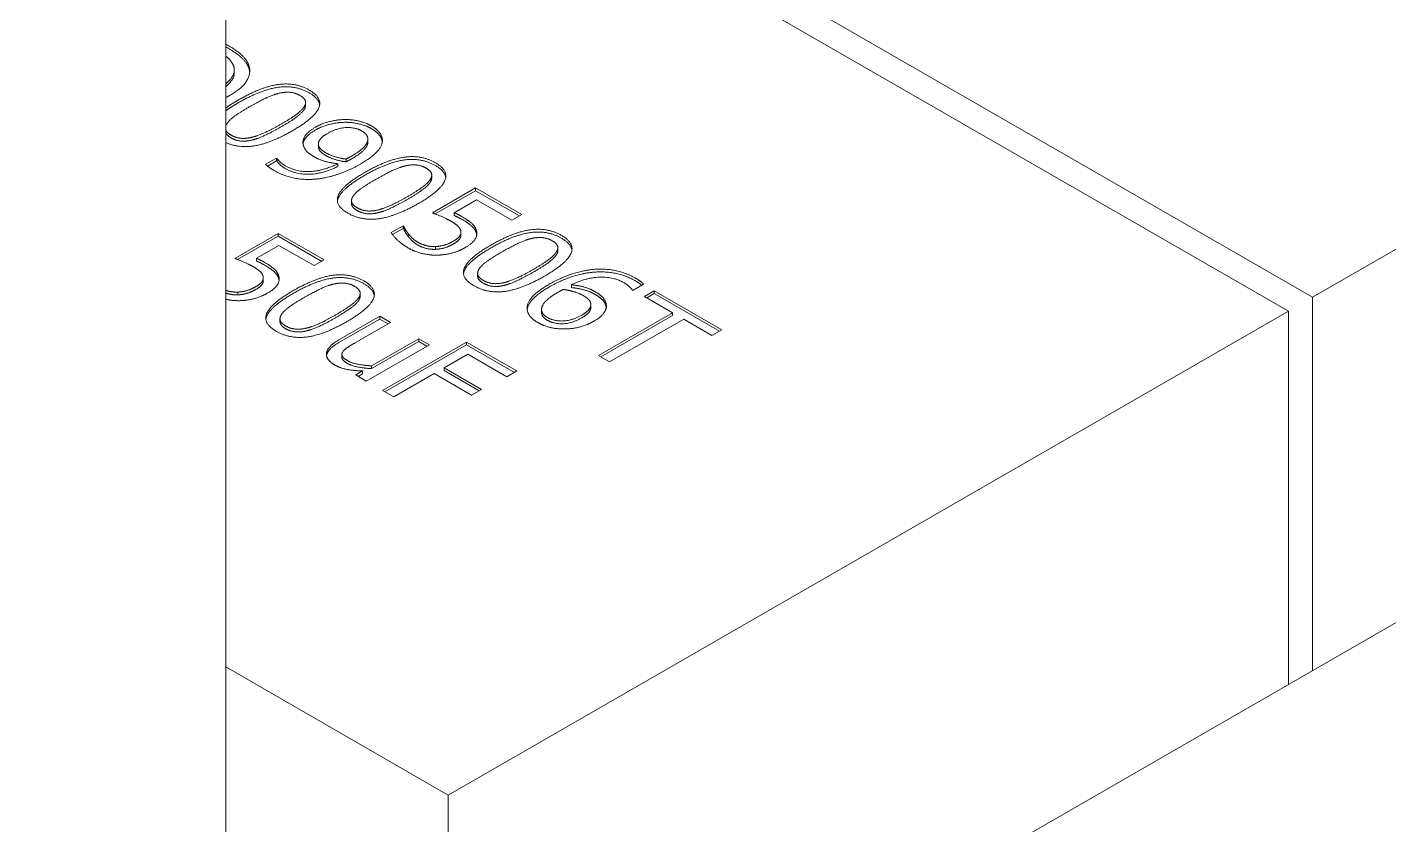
# Model space of a CAD drawing. Header units: millimetres. Extents: x 0 to 8410, y 0 to 5940.
# Drawn here: x 6881.33 to 6921.43, y 4891.87 to 4915.36 of the extents above; entities that cross this region are included whole.
import ezdxf

# ---------------------------------------------------------------- set-up
doc = ezdxf.new("R2010")
doc.units = ezdxf.units.MM
doc.header["$LTSCALE"] = 10
doc.layers.add('가시적인 것(ISO)', color=3, linetype='Continuous', lineweight=5, true_color=0x00ff00)
doc.layers.add('해치(ISO)', color=7, linetype='Continuous', lineweight=5)

msp = doc.modelspace()

# ---------------------------------------------------------------- hatches: boundary and pattern name
at = {"layer": '해치(ISO)'}
h = msp.add_hatch(dxfattribs=at)
h.set_pattern_fill('ANSI31', color=256, scale=254, angle=75, style=0)
h.set_pattern_definition([(119.99998, (0, 0), (-27.49631, -15.87499), [])])
edge = h.paths.add_edge_path()
edge.add_line((7404.266, 4779.834), (7404.266, 4781.463))
edge.add_line((7404.266, 4781.463), (7404.266, 4781.939))
edge.add_line((7404.266, 4781.939), (7404.266, 4785.699))
edge.add_line((7404.266, 4785.699), (7404.266, 4786.359))
edge.add_line((7404.266, 4786.359), (7404.266, 4792.156))
edge.add_line((7404.266, 4792.156), (7404.266, 4792.172))
edge.add_line((7404.266, 4792.172), (7404.266, 4792.297))
edge.add_line((7404.266, 4792.297), (7404.266, 4796.599))
edge.add_line((7404.266, 4796.599), (7404.266, 4801.485))
edge.add_line((7404.266, 4801.485), (7404.266, 4808.841))
edge.add_line((7404.266, 4808.841), (7404.266, 4812.536))
edge.add_line((7404.266, 4812.536), (7403.364, 4813.055))
edge.add_line((7403.364, 4813.055), (7401.607, 4814.067))
edge.add_line((7401.607, 4814.067), (7401.098, 4814.36))
edge.add_line((7401.098, 4814.36), (7399.485, 4815.289))
edge.add_line((7399.485, 4815.289), (7381.652, 4825.558))
edge.add_line((7381.652, 4825.558), (7377.402, 4828.006))
edge.add_line((7377.402, 4828.006), (7375.982, 4828.824))
edge.add_line((7375.982, 4828.824), (7375.982, 4827.189))
edge.add_ellipse((7378.103, 4825.967), major_axis=(1.497, -2.6), ratio=0.578093, start_angle=225.1108, end_angle=315.1108)
edge.add_line((7378.103, 4823.514), (7397.549, 4812.316))
edge.add_ellipse((7397.549, 4808.637), major_axis=(2.246, -3.9), ratio=0.578093, start_angle=45.1108, end_angle=135.1108, ccw=False)
edge.add_line((7400.731, 4806.805), (7400.731, 4784.323))
edge.add_ellipse((7402.852, 4783.101), major_axis=(1.497, -2.6), ratio=0.578093, start_angle=225.1108, end_angle=315.1108)
edge.add_line((7402.852, 4780.648), (7404.266, 4779.834))
edge = h.paths.add_edge_path()
edge.add_line((6488.28, 5307.315), (6489.694, 5306.501))
edge.add_ellipse((6489.694, 5308.954), major_axis=(1.497, -2.6), ratio=0.578093, start_angle=315.1108, end_angle=405.1108)
edge.add_line((6491.816, 5307.732), (6491.816, 5330.214))
edge.add_ellipse((6494.998, 5328.382), major_axis=(-2.246, 3.9), ratio=0.578093, start_angle=315.1108, end_angle=405.1108, ccw=False)
edge.add_line((6494.998, 5332.061), (6514.443, 5320.863))
edge.add_ellipse((6514.443, 5323.316), major_axis=(1.497, -2.6), ratio=0.578093, start_angle=315.1108, end_angle=405.1108)
edge.add_line((6516.564, 5322.094), (6516.564, 5323.729))
edge.add_line((6516.564, 5323.729), (6498.559, 5334.098))
edge.add_line((6498.559, 5334.098), (6498.547, 5334.105))
edge.add_line((6498.547, 5334.105), (6488.28, 5340.017))
edge.add_line((6488.28, 5340.017), (6488.28, 5307.315))

# ---------------------------------------------------------------- linework, layer by layer
at = {"layer": '가시적인 것(ISO)'}
for p, q in [((6887.176, 3452.778), (6887.176, 5110.308)), ((6887.176, 4925.841), (6919.183, 4907.41)), ((6918.476, 4907.003), (6887.176, 4925.027)), ((6919.183, 4907.41), (6943.932, 4921.662)), ((6887.425, 4914.1), (6887.425, 4914.018)), ((6889.525, 4913.141), (6889.525, 4913.059)), ((6889.904, 4911.923), (6889.904, 4911.842)), ((6891.357, 4912.041), (6891.357, 4911.959)), ((6891.359, 4912.067), (6891.359, 4911.985)), ((6888.349, 4911.323), (6888.668, 4911.507)), ((6888.402, 4911.272), (6888.668, 4911.425)), ((6888.668, 4911.507), (6888.684, 4911.497)), ((6888.668, 4911.507), (6888.668, 4911.425)), ((6888.668, 4911.425), (6888.684, 4911.416)), ((6888.684, 4911.497), (6888.684, 4911.416)), ((6890.716, 4911.478), (6890.716, 4911.396)), ((6890.475, 4911.341), (6890.475, 4911.26)), ((6893.24, 4911.002), (6893.24, 4910.92)), ((6893.259, 4909.893), (6894.534, 4910.628)), ((6894.534, 4910.628), (6895.892, 4909.846)), ((6894.534, 4910.628), (6894.534, 4910.546)), ((6890.878, 4910.253), (6890.878, 4910.172)), ((6893.344, 4909.86), (6894.534, 4910.546)), ((6894.562, 4910.277), (6893.902, 4909.897)), ((6894.534, 4910.546), (6895.821, 4909.805)), ((6895.601, 4909.678), (6894.562, 4910.277)), ((6893.902, 4909.897), (6893.902, 4909.815)), ((6895.892, 4909.846), (6895.601, 4909.678)), ((6892.045, 4909.312), (6892.396, 4909.514)), ((6892.085, 4909.253), (6892.396, 4909.433)), ((6892.396, 4909.514), (6892.42, 4909.5)), ((6892.396, 4909.514), (6892.396, 4909.433)), ((6892.396, 4909.433), (6892.42, 4909.419)), ((6892.42, 4909.5), (6892.42, 4909.419)), ((6887.437, 4908.552), (6888.713, 4909.287)), ((6887.522, 4908.52), (6888.713, 4909.205)), ((6888.713, 4909.287), (6890.07, 4908.505)), ((6888.713, 4909.287), (6888.713, 4909.205)), ((6888.713, 4909.205), (6889.999, 4908.464)), ((6892.555, 4909.271), (6892.555, 4909.189)), ((6894.101, 4909.318), (6894.101, 4909.236)), ((6888.741, 4908.936), (6888.081, 4908.556)), ((6889.78, 4908.338), (6888.741, 4908.936)), ((6893.353, 4908.901), (6893.353, 4908.819)), ((6896.954, 4908.863), (6896.954, 4908.781)), ((6888.081, 4908.556), (6888.081, 4908.474)), ((6890.07, 4908.505), (6889.78, 4908.338)), ((6888.28, 4907.978), (6888.28, 4907.896)), ((6894.592, 4908.114), (6894.592, 4908.033)), ((6899.482, 4907.792), (6899.163, 4907.609)), ((6887.531, 4907.56), (6887.531, 4907.479)), ((6891.132, 4907.523), (6891.132, 4907.441)), ((6897.354, 4907.775), (6897.354, 4907.693)), ((6899.163, 4907.609), (6899.149, 4907.617)), ((6899.502, 4907.43), (6899.795, 4907.598)), ((6900.332, 4906.951), (6899.502, 4907.43)), ((6899.573, 4907.389), (6899.795, 4907.516)), ((6899.795, 4907.598), (6901.784, 4906.453)), ((6899.795, 4907.598), (6899.795, 4907.516)), ((6899.795, 4907.516), (6901.713, 4906.412)), ((6919.183, 4896.416), (6919.183, 4907.41)), ((6893.727, 4892.751), (6918.476, 4907.003)), ((6896.474, 4907.047), (6896.474, 4906.966)), ((6897.927, 4907.193), (6897.927, 4907.111)), ((6918.476, 4896.008), (6918.476, 4907.003)), ((6888.771, 4906.774), (6888.771, 4906.692)), ((6890.508, 4906.154), (6891.713, 4906.848)), ((6890.508, 4906.072), (6891.713, 4906.766)), ((6892.026, 4906.668), (6890.967, 4906.058)), ((6891.713, 4906.848), (6892.026, 4906.668)), ((6891.713, 4906.848), (6891.713, 4906.766)), ((6891.713, 4906.766), (6891.955, 4906.627)), ((6898.15, 4905.695), (6900.332, 4906.951)), ((6898.221, 4905.654), (6900.332, 4906.87)), ((6900.661, 4906.762), (6898.479, 4905.505)), ((6900.332, 4906.951), (6900.332, 4906.87)), ((6901.492, 4906.284), (6900.661, 4906.762)), ((6891.47, 4905.389), (6892.858, 4906.188)), ((6892.858, 4906.188), (6893.171, 4906.008)), ((6892.858, 4906.188), (6892.858, 4906.107)), ((6901.784, 4906.453), (6901.492, 4906.284)), ((6893.171, 4906.008), (6891.314, 4904.939)), ((6891.47, 4905.307), (6892.858, 4906.107)), ((6891.791, 4904.664), (6894.266, 4906.089)), ((6891.862, 4904.623), (6894.266, 4906.007)), ((6892.858, 4906.107), (6893.1, 4905.967)), ((6894.266, 4906.089), (6895.746, 4905.237)), ((6894.266, 4906.089), (6894.266, 4906.007)), ((6894.266, 4906.007), (6895.675, 4905.196)), ((6890.594, 4905.721), (6890.594, 4905.639)), ((6891.47, 4905.389), (6891.47, 4905.307)), ((6894.302, 4905.731), (6893.604, 4905.329)), ((6895.453, 4905.068), (6894.302, 4905.731)), ((6898.479, 4905.505), (6898.15, 4905.695)), ((6891.001, 4905.119), (6891.206, 4905.237)), ((6891.314, 4904.939), (6891.001, 4905.119)), ((6891.072, 4905.078), (6891.206, 4905.155)), ((6891.206, 4905.237), (6891.206, 4905.155)), ((6893.311, 4905.16), (6892.12, 4904.474)), ((6894.414, 4904.525), (6893.311, 4905.16)), ((6893.604, 4905.329), (6894.707, 4904.694)), ((6893.604, 4905.329), (6893.604, 4905.247)), ((6893.604, 4905.247), (6894.636, 4904.653)), ((6895.746, 4905.237), (6895.453, 4905.068)), ((6892.12, 4904.474), (6891.791, 4904.664)), ((6894.707, 4904.694), (6894.414, 4904.525)), ((6928.022, 4901.505), (6903.273, 4887.254)), ((6887.176, 4896.523), (6893.727, 4892.751)), ((6893.727, 4851.873), (6893.727, 4892.751))]:
    msp.add_line(p, q, dxfattribs=at)
for points, knots in [([(6887.176, 4914.865), (6887.512, 4914.67), (6887.802, 4914.385), (6887.85, 4914.251)], [0.023441, 0.023441, 0.023441, 1, 2, 2, 2]), ([(6887.176, 4914.783), (6887.512, 4914.588), (6887.802, 4914.303), (6887.85, 4914.169)], [0.023441, 0.023441, 0.023441, 1, 2, 2, 2]), ([(6887.396, 4914.239), (6887.342, 4914.36), (6887.204, 4914.489), (6887.176, 4914.512)], [0, 0, 0, 1, 1.206899, 1.206899, 1.206899]), ([(6887.176, 4913.699), (6887.299, 4913.796), (6887.469, 4914.066), (6887.396, 4914.239)], [0.4173, 0.4173, 0.4173, 1, 2, 2, 2]), ([(6887.176, 4913.617), (6887.299, 4913.714), (6887.425, 4913.916), (6887.425, 4914.018)], [0.4173, 0.4173, 0.4173, 1, 1.597765, 1.597765, 1.597765]), ([(6889.137, 4912.31), (6888.471, 4911.927), (6887.534, 4911.8), (6887.176, 4911.962)], [0, 0, 0, 1, 1.855625, 1.855625, 1.855625]), ([(6889.451, 4911.926), (6889.462, 4912.004), (6889.601, 4912.209), (6889.819, 4912.335)], [0.409511, 0.409511, 0.409511, 1, 2, 2, 2]), ([(6891.46, 4912.374), (6891.63, 4912.276), (6891.773, 4912.078), (6891.784, 4911.987)], [0, 0, 0, 1, 1.759965, 1.759965, 1.759965]), ([(6890.462, 4910.237), (6890.468, 4910.283), (6890.615, 4910.624), (6891.267, 4911)], [0.837111, 0.837111, 0.837111, 1, 2, 2, 2]), ([(6890.878, 4910.172), (6890.878, 4910.153), (6890.902, 4910.043), (6891.047, 4909.96)], [0.8, 0.8, 0.8, 1, 2, 2, 2]), ([(6893.882, 4908.979), (6894.015, 4909.055), (6894.101, 4909.18), (6894.101, 4909.236)], [0, 0, 0, 1, 1.8, 1.8, 1.8]), ([(6894.176, 4908.098), (6894.183, 4908.144), (6894.33, 4908.485), (6894.981, 4908.861)], [0.837111, 0.837111, 0.837111, 1, 2, 2, 2]), ([(6888.061, 4907.638), (6888.193, 4907.714), (6888.28, 4907.839), (6888.28, 4907.896)], [0, 0, 0, 1, 1.8, 1.8, 1.8]), ([(6894.592, 4908.033), (6894.592, 4908.014), (6894.616, 4907.905), (6894.761, 4907.821)], [0.8, 0.8, 0.8, 1, 2, 2, 2]), ([(6899.235, 4907.892), (6899.318, 4907.844), (6899.408, 4907.78), (6899.429, 4907.762)], [0, 0, 0, 1, 1.403802, 1.403802, 1.403802]), ([(6887.176, 4907.611), (6887.214, 4907.599), (6887.385, 4907.555), (6887.531, 4907.56)], [0.68759, 0.68759, 0.68759, 1, 2, 2, 2]), ([(6887.176, 4907.53), (6887.214, 4907.517), (6887.385, 4907.473), (6887.531, 4907.479)], [0.68759, 0.68759, 0.68759, 1, 2, 2, 2]), ([(6888.355, 4906.757), (6888.361, 4906.804), (6888.508, 4907.145), (6889.16, 4907.52)], [0.837111, 0.837111, 0.837111, 1, 2, 2, 2]), ([(6896.052, 4907.042), (6896.067, 4907.184), (6896.363, 4907.515), (6896.692, 4907.705)], [0.06821, 0.06821, 0.06821, 1, 2, 2, 2]), ([(6897.661, 4906.803), (6897.813, 4906.891), (6897.927, 4907.039), (6897.927, 4907.111)], [0, 0, 0, 1, 1.797468, 1.797468, 1.797468]), ([(6888.771, 4906.692), (6888.771, 4906.673), (6888.795, 4906.564), (6888.939, 4906.481)], [0.8, 0.8, 0.8, 1, 2, 2, 2]), ([(6896.474, 4906.966), (6896.474, 4906.896), (6896.558, 4906.782), (6896.644, 4906.732)], [0.150943, 0.150943, 0.150943, 1, 2, 2, 2]), ([(6890.141, 4905.688), (6890.155, 4905.773), (6890.319, 4905.963), (6890.508, 4906.072)], [0.116779, 0.116779, 0.116779, 1, 2, 2, 2]), ([(6890.594, 4905.639), (6890.594, 4905.61), (6890.642, 4905.526), (6890.764, 4905.455)], [0.515152, 0.515152, 0.515152, 1, 2, 2, 2])]:
    msp.add_open_spline(points, degree=2, knots=knots, dxfattribs=at)
for points in [[(6887.85, 4914.251), (6887.93, 4914.022), (6887.669, 4913.569), (6887.308, 4913.361)], [(6887.85, 4914.169), (6887.873, 4914.102), (6887.879, 4914.036)], [(6887.553, 4913.22), (6888.223, 4913.606), (6889.23, 4913.74), (6889.635, 4913.507)], [(6887.553, 4913.139), (6888.223, 4913.524), (6889.23, 4913.658), (6889.635, 4913.425)], [(6888.73, 4913.411), (6888.554, 4913.367), (6888.132, 4913.166), (6887.89, 4913.026)], [(6889.36, 4913.349), (6889.221, 4913.428), (6888.913, 4913.456), (6888.73, 4913.411)], [(6889.635, 4913.507), (6890.042, 4913.272), (6889.783, 4912.682), (6889.137, 4912.31)], [(6889.635, 4913.425), (6889.914, 4913.264), (6889.941, 4913.075)], [(6887.308, 4913.361), (6887.243, 4913.324), (6887.176, 4913.291)], [(6887.176, 4912.979), (6887.335, 4913.095), (6887.553, 4913.22)], [(6887.176, 4912.897), (6887.335, 4913.013), (6887.553, 4913.139)], [(6887.89, 4913.026), (6887.629, 4912.876), (6887.312, 4912.657), (6887.228, 4912.548)], [(6889.466, 4912.992), (6889.542, 4913.093), (6889.498, 4913.269), (6889.36, 4913.349)], [(6889.466, 4912.91), (6889.525, 4912.989), (6889.525, 4913.059)], [(6888.8, 4912.504), (6889.055, 4912.651), (6889.39, 4912.89), (6889.466, 4912.992)], [(6888.8, 4912.423), (6889.055, 4912.569), (6889.39, 4912.808), (6889.466, 4912.91)], [(6889.819, 4912.417), (6890.01, 4912.526), (6890.451, 4912.637), (6890.674, 4912.641)], [(6890.674, 4912.641), (6890.886, 4912.645), (6891.307, 4912.544), (6891.46, 4912.456)], [(6887.228, 4912.548), (6887.192, 4912.502), (6887.176, 4912.459)], [(6887.176, 4912.33), (6887.208, 4912.252), (6887.332, 4912.181)], [(6887.176, 4912.248), (6887.208, 4912.171), (6887.332, 4912.099)], [(6887.958, 4912.121), (6888.128, 4912.164), (6888.546, 4912.358), (6888.8, 4912.504)], [(6887.958, 4912.039), (6888.128, 4912.082), (6888.546, 4912.276), (6888.8, 4912.423)], [(6889.456, 4911.898), (6889.426, 4912.033), (6889.601, 4912.291), (6889.819, 4912.417)], [(6889.819, 4912.335), (6890.01, 4912.445), (6890.451, 4912.555), (6890.674, 4912.559)], [(6890.17, 4912.231), (6890.014, 4912.141), (6889.891, 4911.978), (6889.907, 4911.885)], [(6891.187, 4912.301), (6890.982, 4912.419), (6890.447, 4912.39), (6890.17, 4912.231)], [(6890.674, 4912.559), (6890.886, 4912.564), (6891.307, 4912.462), (6891.46, 4912.374)], [(6891.357, 4912.041), (6891.365, 4912.129), (6891.275, 4912.25), (6891.187, 4912.301)], [(6891.46, 4912.456), (6891.63, 4912.358), (6891.793, 4912.132), (6891.787, 4912.011)], [(6887.332, 4912.181), (6887.469, 4912.102), (6887.777, 4912.075), (6887.958, 4912.121)], [(6887.332, 4912.099), (6887.469, 4912.021), (6887.777, 4911.993), (6887.958, 4912.039)], [(6889.787, 4911.539), (6889.651, 4911.617), (6889.484, 4911.783), (6889.456, 4911.898)], [(6889.904, 4911.842), (6889.904, 4911.823), (6889.907, 4911.804)], [(6889.907, 4911.885), (6889.919, 4911.818), (6890.044, 4911.707), (6890.136, 4911.654)], [(6889.907, 4911.804), (6889.919, 4911.737), (6890.044, 4911.626), (6890.136, 4911.573)], [(6890.878, 4911.564), (6891.129, 4911.709), (6891.353, 4911.944), (6891.357, 4912.041)], [(6890.878, 4911.483), (6891.129, 4911.627), (6891.353, 4911.862), (6891.357, 4911.959)], [(6891.787, 4912.011), (6891.779, 4911.859), (6891.478, 4911.524), (6891.139, 4911.329)], [(6891.357, 4911.959), (6891.359, 4911.973), (6891.359, 4911.985)], [(6888.684, 4911.497), (6888.702, 4911.459), (6888.836, 4911.333), (6888.927, 4911.281)], [(6888.684, 4911.416), (6888.702, 4911.377), (6888.836, 4911.252), (6888.927, 4911.2)], [(6890.475, 4911.341), (6890.252, 4911.366), (6889.929, 4911.457), (6889.787, 4911.539)], [(6890.136, 4911.654), (6890.242, 4911.593), (6890.561, 4911.495), (6890.716, 4911.478)], [(6890.136, 4911.573), (6890.242, 4911.511), (6890.561, 4911.413), (6890.716, 4911.396)], [(6890.716, 4911.478), (6890.742, 4911.49), (6890.828, 4911.535), (6890.878, 4911.564)], [(6890.716, 4911.396), (6890.742, 4911.409), (6890.828, 4911.454), (6890.878, 4911.483)], [(6891.267, 4911.082), (6891.937, 4911.467), (6892.944, 4911.601), (6893.349, 4911.368)], [(6891.267, 4911), (6891.937, 4911.385), (6892.944, 4911.519), (6893.349, 4911.286)], [(6888.596, 4911.142), (6888.53, 4911.18), (6888.393, 4911.274), (6888.349, 4911.323)], [(6889.827, 4910.887), (6889.492, 4910.859), (6888.889, 4910.973), (6888.596, 4911.142)], [(6888.927, 4911.281), (6889.252, 4911.094), (6890.052, 4911.128), (6890.475, 4911.341)], [(6888.927, 4911.2), (6889.252, 4911.012), (6890.052, 4911.046), (6890.475, 4911.26)], [(6891.139, 4911.329), (6890.832, 4911.152), (6890.144, 4910.915), (6889.827, 4910.887)], [(6890.772, 4909.884), (6890.363, 4910.119), (6890.615, 4910.706), (6891.267, 4911.082)], [(6892.444, 4911.272), (6892.268, 4911.228), (6891.847, 4911.027), (6891.604, 4910.887)], [(6893.074, 4911.21), (6892.936, 4911.289), (6892.627, 4911.317), (6892.444, 4911.272)], [(6893.349, 4911.368), (6893.756, 4911.133), (6893.497, 4910.543), (6892.852, 4910.171)], [(6893.18, 4910.853), (6893.257, 4910.954), (6893.213, 4911.13), (6893.074, 4911.21)], [(6893.349, 4911.286), (6893.628, 4911.125), (6893.655, 4910.936)], [(6891.604, 4910.887), (6891.343, 4910.737), (6891.027, 4910.518), (6890.942, 4910.409)], [(6892.515, 4910.365), (6892.769, 4910.512), (6893.104, 4910.751), (6893.18, 4910.853)], [(6892.515, 4910.284), (6892.769, 4910.43), (6893.104, 4910.669), (6893.18, 4910.771)], [(6893.18, 4910.771), (6893.24, 4910.85), (6893.24, 4910.92)], [(6890.942, 4910.409), (6890.862, 4910.308), (6890.902, 4910.125), (6891.047, 4910.042)], [(6891.672, 4909.982), (6891.843, 4910.025), (6892.26, 4910.219), (6892.515, 4910.365)], [(6891.672, 4909.9), (6891.843, 4909.943), (6892.26, 4910.137), (6892.515, 4910.284)], [(6892.852, 4910.171), (6892.186, 4909.788), (6891.175, 4909.652), (6890.772, 4909.884)], [(6891.047, 4910.042), (6891.183, 4909.964), (6891.492, 4909.936), (6891.672, 4909.982)], [(6891.047, 4909.96), (6891.183, 4909.882), (6891.492, 4909.854), (6891.672, 4909.9)], [(6893.808, 4909.646), (6893.672, 4909.724), (6893.359, 4909.856), (6893.259, 4909.893)], [(6893.902, 4909.897), (6893.971, 4909.867), (6894.093, 4909.803), (6894.141, 4909.775)], [(6893.902, 4909.815), (6893.971, 4909.785), (6894.093, 4909.721), (6894.141, 4909.694)], [(6892.42, 4909.5), (6892.43, 4909.462), (6892.501, 4909.339), (6892.555, 4909.271)], [(6892.42, 4909.419), (6892.43, 4909.381), (6892.501, 4909.257), (6892.555, 4909.189)], [(6894.099, 4909.347), (6894.091, 4909.423), (6893.935, 4909.573), (6893.808, 4909.646)], [(6894.141, 4909.775), (6894.332, 4909.666), (6894.532, 4909.478), (6894.56, 4909.356)], [(6894.141, 4909.694), (6894.332, 4909.584), (6894.532, 4909.397), (6894.56, 4909.274)], [(6894.981, 4908.943), (6895.651, 4909.328), (6896.658, 4909.462), (6897.063, 4909.229)], [(6892.553, 4908.858), (6892.376, 4908.96), (6892.11, 4909.204), (6892.045, 4909.312)], [(6892.555, 4909.271), (6892.619, 4909.194), (6892.743, 4909.079), (6892.846, 4909.02)], [(6892.555, 4909.189), (6892.619, 4909.113), (6892.743, 4908.997), (6892.846, 4908.938)], [(6892.846, 4909.02), (6892.946, 4908.962), (6893.207, 4908.895), (6893.353, 4908.901)], [(6893.353, 4908.901), (6893.489, 4908.908), (6893.75, 4908.984), (6893.882, 4909.06)], [(6893.882, 4909.06), (6894.015, 4909.137), (6894.111, 4909.275), (6894.099, 4909.347)], [(6894.56, 4909.356), (6894.59, 4909.232), (6894.442, 4908.995), (6894.217, 4908.865)], [(6894.56, 4909.274), (6894.564, 4909.259), (6894.566, 4909.244)], [(6894.981, 4908.861), (6895.651, 4909.247), (6896.658, 4909.381), (6897.063, 4909.147)], [(6896.159, 4909.133), (6895.982, 4909.089), (6895.561, 4908.888), (6895.318, 4908.749)], [(6896.789, 4909.071), (6896.65, 4909.15), (6896.341, 4909.178), (6896.159, 4909.133)], [(6897.063, 4909.229), (6897.47, 4908.995), (6897.212, 4908.404), (6896.566, 4908.032)], [(6896.895, 4908.714), (6896.971, 4908.816), (6896.927, 4908.991), (6896.789, 4909.071)], [(6897.063, 4909.147), (6897.343, 4908.986), (6897.369, 4908.797)], [(6893.403, 4908.648), (6893.187, 4908.643), (6892.745, 4908.747), (6892.553, 4908.858)], [(6892.846, 4908.938), (6892.946, 4908.88), (6893.207, 4908.813), (6893.353, 4908.819)], [(6893.353, 4908.819), (6893.489, 4908.826), (6893.75, 4908.902), (6893.882, 4908.979)], [(6894.217, 4908.865), (6894.039, 4908.762), (6893.62, 4908.653), (6893.403, 4908.648)], [(6894.486, 4907.745), (6894.077, 4907.981), (6894.33, 4908.567), (6894.981, 4908.943)], [(6895.318, 4908.749), (6895.058, 4908.598), (6894.741, 4908.379), (6894.657, 4908.27)], [(6896.229, 4908.227), (6896.484, 4908.373), (6896.819, 4908.612), (6896.895, 4908.714)], [(6896.229, 4908.145), (6896.484, 4908.291), (6896.819, 4908.531), (6896.895, 4908.632)], [(6896.895, 4908.632), (6896.954, 4908.711), (6896.954, 4908.781)], [(6887.987, 4908.305), (6887.85, 4908.384), (6887.537, 4908.516), (6887.437, 4908.552)], [(6888.277, 4908.006), (6888.269, 4908.082), (6888.113, 4908.233), (6887.987, 4908.305)], [(6888.081, 4908.556), (6888.149, 4908.526), (6888.271, 4908.462), (6888.319, 4908.435)], [(6888.081, 4908.474), (6888.149, 4908.444), (6888.271, 4908.381), (6888.319, 4908.353)], [(6888.319, 4908.435), (6888.51, 4908.325), (6888.711, 4908.138), (6888.739, 4908.015)], [(6888.319, 4908.353), (6888.51, 4908.243), (6888.711, 4908.056), (6888.739, 4907.934)], [(6894.657, 4908.27), (6894.576, 4908.169), (6894.616, 4907.986), (6894.761, 4907.903)], [(6895.387, 4907.843), (6895.557, 4907.886), (6895.974, 4908.08), (6896.229, 4908.227)], [(6896.692, 4907.786), (6897.015, 4907.972), (6897.667, 4908.195), (6897.998, 4908.227)], [(6897.998, 4908.227), (6898.321, 4908.258), (6898.957, 4908.134), (6899.235, 4907.974)], [(6888.061, 4907.72), (6888.193, 4907.796), (6888.289, 4907.935), (6888.277, 4908.006)], [(6888.739, 4908.015), (6888.769, 4907.892), (6888.62, 4907.654), (6888.396, 4907.525)], [(6888.739, 4907.934), (6888.742, 4907.919), (6888.744, 4907.904)], [(6889.16, 4907.602), (6889.83, 4907.988), (6890.836, 4908.122), (6891.242, 4907.888)], [(6889.16, 4907.52), (6889.83, 4907.906), (6890.836, 4908.04), (6891.242, 4907.807)], [(6890.337, 4907.793), (6890.161, 4907.749), (6889.739, 4907.548), (6889.497, 4907.408)], [(6890.967, 4907.73), (6890.828, 4907.81), (6890.52, 4907.838), (6890.337, 4907.793)], [(6891.242, 4907.888), (6891.649, 4907.654), (6891.39, 4907.064), (6890.744, 4906.692)], [(6891.242, 4907.807), (6891.521, 4907.646), (6891.548, 4907.456)], [(6896.566, 4908.032), (6895.9, 4907.649), (6894.889, 4907.513), (6894.486, 4907.745)], [(6894.761, 4907.903), (6894.897, 4907.825), (6895.206, 4907.797), (6895.387, 4907.843)], [(6894.761, 4907.821), (6894.897, 4907.743), (6895.206, 4907.715), (6895.387, 4907.761)], [(6895.387, 4907.761), (6895.557, 4907.804), (6895.974, 4907.998), (6896.229, 4908.145)], [(6896.692, 4907.705), (6897.015, 4907.891), (6897.667, 4908.114), (6897.998, 4908.145)], [(6898.904, 4907.834), (6898.596, 4908.012), (6897.799, 4907.99), (6897.354, 4907.775)], [(6897.998, 4908.145), (6898.321, 4908.176), (6898.957, 4908.052), (6899.235, 4907.892)], [(6899.149, 4907.617), (6899.127, 4907.657), (6899.001, 4907.778), (6898.904, 4907.834)], [(6899.235, 4907.974), (6899.318, 4907.926), (6899.446, 4907.834), (6899.482, 4907.792)], [(6887.531, 4907.56), (6887.668, 4907.567), (6887.928, 4907.644), (6888.061, 4907.72)], [(6887.531, 4907.479), (6887.668, 4907.486), (6887.928, 4907.562), (6888.061, 4907.638)], [(6888.396, 4907.525), (6888.217, 4907.422), (6887.798, 4907.312), (6887.581, 4907.307)], [(6888.664, 4906.404), (6888.255, 4906.64), (6888.508, 4907.227), (6889.16, 4907.602)], [(6889.497, 4907.408), (6889.236, 4907.258), (6888.919, 4907.038), (6888.835, 4906.93)], [(6891.073, 4907.373), (6891.149, 4907.475), (6891.105, 4907.65), (6890.967, 4907.73)], [(6891.073, 4907.292), (6891.132, 4907.37), (6891.132, 4907.441)], [(6896.05, 4907.103), (6896.056, 4907.254), (6896.363, 4907.597), (6896.692, 4907.786)], [(6896.953, 4907.551), (6896.696, 4907.403), (6896.482, 4907.164), (6896.476, 4907.073)], [(6897.115, 4907.638), (6897.077, 4907.618), (6897.005, 4907.581), (6896.953, 4907.551)], [(6897.693, 4907.462), (6897.577, 4907.529), (6897.288, 4907.614), (6897.115, 4907.638)], [(6897.354, 4907.775), (6897.555, 4907.754), (6897.894, 4907.663), (6898.042, 4907.577)], [(6897.354, 4907.693), (6897.555, 4907.672), (6897.894, 4907.581), (6898.042, 4907.496)], [(6897.924, 4907.23), (6897.91, 4907.298), (6897.779, 4907.412), (6897.693, 4907.462)], [(6898.042, 4907.577), (6898.186, 4907.494), (6898.345, 4907.336), (6898.375, 4907.217)], [(6898.042, 4907.496), (6898.186, 4907.413), (6898.345, 4907.254), (6898.375, 4907.135)], [(6887.581, 4907.307), (6887.38, 4907.303), (6887.176, 4907.348)], [(6890.407, 4906.886), (6890.662, 4907.033), (6890.997, 4907.272), (6891.073, 4907.373)], [(6890.407, 4906.804), (6890.662, 4906.951), (6890.997, 4907.19), (6891.073, 4907.292)], [(6896.371, 4906.659), (6896.205, 4906.755), (6896.042, 4906.978), (6896.05, 4907.103)], [(6896.476, 4907.073), (6896.468, 4906.987), (6896.558, 4906.864), (6896.644, 4906.814)], [(6897.661, 4906.884), (6897.813, 4906.972), (6897.94, 4907.137), (6897.924, 4907.23)], [(6898.375, 4907.217), (6898.409, 4907.08), (6898.224, 4906.821), (6898.012, 4906.699)], [(6898.375, 4907.135), (6898.379, 4907.119), (6898.381, 4907.103)], [(6890.744, 4906.692), (6890.078, 4906.308), (6889.068, 4906.172), (6888.664, 4906.404)], [(6888.835, 4906.93), (6888.755, 4906.828), (6888.795, 4906.646), (6888.939, 4906.563)], [(6889.565, 4906.502), (6889.735, 4906.545), (6890.153, 4906.739), (6890.407, 4906.886)], [(6889.565, 4906.421), (6889.735, 4906.463), (6890.153, 4906.658), (6890.407, 4906.804)], [(6897.158, 4906.474), (6896.933, 4906.472), (6896.538, 4906.563), (6896.371, 4906.659)], [(6896.644, 4906.814), (6896.845, 4906.699), (6897.376, 4906.72), (6897.661, 4906.884)], [(6896.644, 4906.732), (6896.845, 4906.617), (6897.376, 4906.639), (6897.661, 4906.803)], [(6898.012, 4906.699), (6897.821, 4906.589), (6897.372, 4906.476), (6897.158, 4906.474)], [(6888.939, 4906.563), (6889.076, 4906.484), (6889.384, 4906.456), (6889.565, 4906.502)], [(6888.939, 4906.481), (6889.076, 4906.402), (6889.384, 4906.375), (6889.565, 4906.421)], [(6890.139, 4905.747), (6890.145, 4905.843), (6890.319, 4906.045), (6890.508, 4906.154)], [(6890.967, 4906.058), (6890.818, 4905.972), (6890.646, 4905.848), (6890.612, 4905.784)], [(6890.385, 4905.413), (6890.265, 4905.483), (6890.131, 4905.652), (6890.139, 4905.747)], [(6891.206, 4905.237), (6890.935, 4905.247), (6890.546, 4905.321), (6890.385, 4905.413)], [(6890.612, 4905.784), (6890.578, 4905.721), (6890.642, 4905.607), (6890.764, 4905.537)], [(6890.764, 4905.537), (6890.879, 4905.471), (6891.268, 4905.397), (6891.47, 4905.389)], [(6890.764, 4905.455), (6890.879, 4905.389), (6891.268, 4905.315), (6891.47, 4905.307)]]:
    msp.add_open_spline(points, degree=2, dxfattribs=at)

doc.saveas('drawing.dxf')
